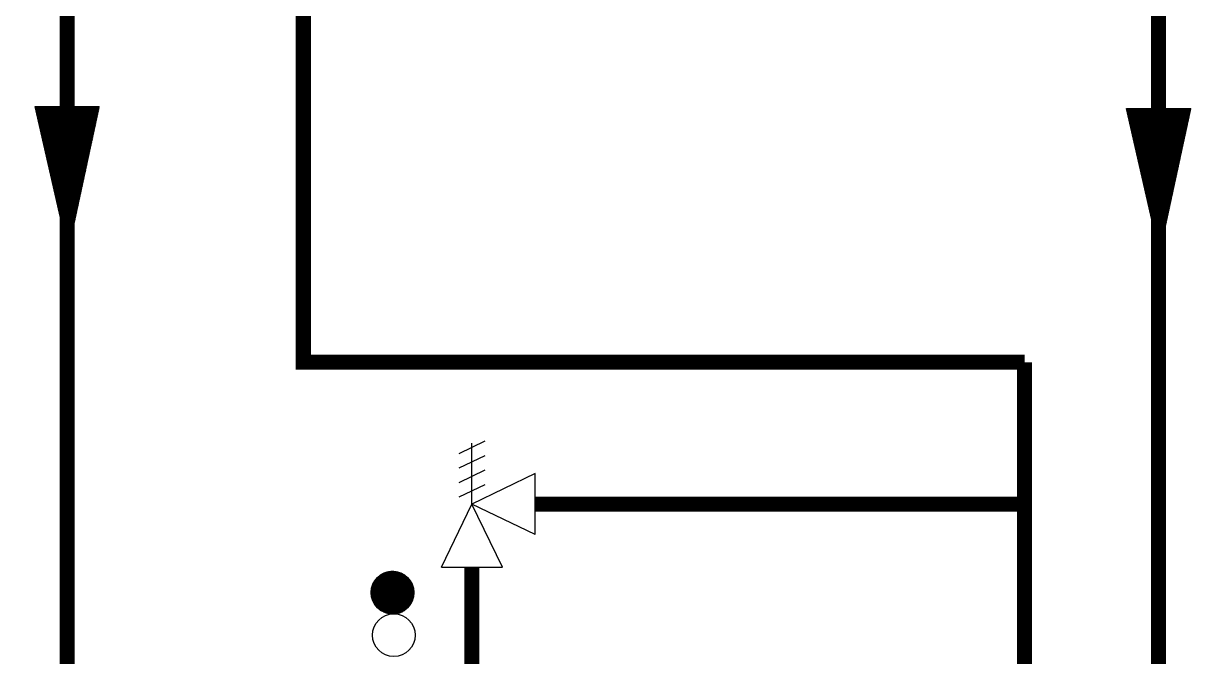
# Model space of a CAD drawing. Extents: x -22909.9 to -22897.8, y -4.7 to 4.1.
# Drawn here: x -22906.126 to -22904.962, y -0.768 to -0.137 of the extents above; entities that cross this region are included whole.
import ezdxf

# ---------------------------------------------------------------- set-up
doc = ezdxf.new("R2010")
doc.units = 0
doc.header["$MEASUREMENT"] = 0
doc.layers.get('0').update_dxf_attribs({"linetype": 'CONTINUOUS'})
doc.layers.add('CALOR', color=1, linetype='CONTINUOUS')
doc.layers.add('DESCARGA', color=5, linetype='CONTINUOUS')

# ---------------------------------------------------------------- blocks, each defined once
blk = doc.blocks.new('*X2')
at = {"color": 0}
for p, q in [((2.9903, 7.9586), (3.0045, 7.9728)), ((2.9907, 7.9599), (3.0043, 7.9735)), ((2.9912, 7.9612), (3.004, 7.9741)), ((2.9916, 7.9626), (3.0038, 7.9748)), ((2.992, 7.9639), (3.0036, 7.9755)), ((2.9925, 7.9652), (3.0034, 7.9761)), ((2.9929, 7.9665), (3.0032, 7.9768)), ((2.9934, 7.9679), (3.003, 7.9775)), ((2.9938, 7.9692), (3.0028, 7.9782)), ((2.9943, 7.9705), (3.0026, 7.9788)), ((2.9947, 7.9718), (3.0023, 7.9795)), ((2.9951, 7.9732), (3.0021, 7.9802)), ((2.9956, 7.9745), (3.0019, 7.9808)), ((2.996, 7.9758), (3.0017, 7.9815)), ((2.9965, 7.9771), (3.0015, 7.9822)), ((2.9969, 7.9785), (3.0013, 7.9829)), ((2.9973, 7.9798), (3.0011, 7.9835)), ((2.9978, 7.9811), (3.0009, 7.9842)), ((2.9982, 7.9824), (3.0006, 7.9849)), ((2.9987, 7.9838), (3.0004, 7.9855)), ((2.9991, 7.9851), (3.0002, 7.9862)), ((2.9996, 7.9864), (3, 7.9869)), ((2.9797, 7.9268), (3.0096, 7.9567)), ((2.9801, 7.9281), (3.0094, 7.9573)), ((2.9806, 7.9294), (3.0091, 7.958)), ((2.981, 7.9308), (3.0089, 7.9587)), ((2.9814, 7.9321), (3.0087, 7.9593)), ((2.9819, 7.9334), (3.0085, 7.96)), ((2.9823, 7.9347), (3.0083, 7.9607)), ((2.9828, 7.9361), (3.0081, 7.9614)), ((2.9832, 7.9374), (3.0079, 7.962)), ((2.9837, 7.9387), (3.0077, 7.9627)), ((2.9841, 7.94), (3.0074, 7.9634)), ((2.9845, 7.9414), (3.0072, 7.9641)), ((2.985, 7.9427), (3.007, 7.9647)), ((2.9854, 7.944), (3.0068, 7.9654)), ((2.9859, 7.9453), (3.0066, 7.9661)), ((2.9863, 7.9467), (3.0064, 7.9667)), ((2.9867, 7.948), (3.0062, 7.9674)), ((2.9872, 7.9493), (3.006, 7.9681)), ((2.9876, 7.9506), (3.0057, 7.9688)), ((2.9881, 7.952), (3.0055, 7.9694)), ((2.9885, 7.9533), (3.0053, 7.9701)), ((2.989, 7.9546), (3.0051, 7.9708)), ((2.9894, 7.9559), (3.0049, 7.9714)), ((2.9898, 7.9573), (3.0047, 7.9721)), ((2.9691, 7.895), (3.0147, 7.9405)), ((2.9695, 7.8963), (3.0145, 7.9412)), ((2.97, 7.8976), (3.0142, 7.9419)), ((2.9704, 7.8989), (3.014, 7.9426)), ((2.9708, 7.9003), (3.0138, 7.9432)), ((2.9713, 7.9016), (3.0136, 7.9439)), ((2.9717, 7.9029), (3.0134, 7.9446)), ((2.9722, 7.9042), (3.0132, 7.9452)), ((2.9726, 7.9056), (3.013, 7.9459)), ((2.9731, 7.9069), (3.0128, 7.9466)), ((2.9735, 7.9082), (3.0125, 7.9473)), ((2.9739, 7.9095), (3.0123, 7.9479)), ((2.9744, 7.9109), (3.0121, 7.9486)), ((2.9748, 7.9122), (3.0119, 7.9493)), ((2.9753, 7.9135), (3.0117, 7.9499)), ((2.9757, 7.9148), (3.0115, 7.9506)), ((2.9761, 7.9162), (3.0113, 7.9513)), ((2.9766, 7.9175), (3.0111, 7.952)), ((2.977, 7.9188), (3.0108, 7.9526)), ((2.9775, 7.9201), (3.0106, 7.9533)), ((2.9779, 7.9215), (3.0104, 7.954)), ((2.9784, 7.9228), (3.0102, 7.9546)), ((2.9788, 7.9241), (3.01, 7.9553)), ((2.9792, 7.9255), (3.0098, 7.956)), ((2.958, 7.8618), (3.02, 7.9238)), ((2.9585, 7.8632), (3.0198, 7.9244)), ((2.9589, 7.8645), (3.0195, 7.9251)), ((2.9594, 7.8658), (3.0193, 7.9258)), ((2.9598, 7.8671), (3.0191, 7.9264)), ((2.9603, 7.8685), (3.0189, 7.9271)), ((2.9607, 7.8698), (3.0187, 7.9278)), ((2.9611, 7.8711), (3.0185, 7.9285)), ((2.9616, 7.8724), (3.0183, 7.9291)), ((2.962, 7.8738), (3.0181, 7.9298)), ((2.9625, 7.8751), (3.0178, 7.9305)), ((2.9629, 7.8764), (3.0176, 7.9311)), ((2.9633, 7.8777), (3.0174, 7.9318)), ((2.9638, 7.8791), (3.0172, 7.9325)), ((2.9642, 7.8804), (3.017, 7.9332)), ((2.9647, 7.8817), (3.0168, 7.9338)), ((2.9651, 7.883), (3.0166, 7.9345)), ((2.9656, 7.8844), (3.0164, 7.9352)), ((2.966, 7.8857), (3.0162, 7.9358)), ((2.9664, 7.887), (3.0159, 7.9365)), ((2.9669, 7.8883), (3.0157, 7.9372)), ((2.9673, 7.8897), (3.0155, 7.9379)), ((2.9678, 7.891), (3.0153, 7.9385)), ((2.9682, 7.8923), (3.0151, 7.9392)), ((2.9686, 7.8936), (3.0149, 7.9399)), ((2.9474, 7.83), (3.0251, 7.9076)), ((2.9479, 7.8313), (3.0249, 7.9083)), ((2.9483, 7.8327), (3.0246, 7.909)), ((2.9488, 7.834), (3.0244, 7.9097)), ((2.9492, 7.8353), (3.0242, 7.9103)), ((2.9497, 7.8366), (3.024, 7.911)), ((2.9501, 7.838), (3.0238, 7.9117)), ((2.9505, 7.8393), (3.0236, 7.9123)), ((2.951, 7.8406), (3.0234, 7.913)), ((2.9514, 7.8419), (3.0232, 7.9137)), ((2.9519, 7.8433), (3.0229, 7.9144)), ((2.9523, 7.8446), (3.0227, 7.915)), ((2.9527, 7.8459), (3.0225, 7.9157)), ((2.9532, 7.8472), (3.0223, 7.9164)), ((2.9536, 7.8486), (3.0221, 7.917)), ((2.9541, 7.8499), (3.0219, 7.9177)), ((2.9545, 7.8512), (3.0217, 7.9184)), ((2.955, 7.8526), (3.0215, 7.9191)), ((2.9554, 7.8539), (3.0212, 7.9197)), ((2.9558, 7.8552), (3.021, 7.9204)), ((2.9563, 7.8565), (3.0208, 7.9211)), ((2.9567, 7.8579), (3.0206, 7.9217)), ((2.9572, 7.8592), (3.0204, 7.9224)), ((2.9576, 7.8605), (3.0202, 7.9231)), ((2.9368, 7.7982), (3.0302, 7.8915)), ((2.9373, 7.7995), (3.03, 7.8922)), ((2.9377, 7.8009), (3.0297, 7.8929)), ((2.9382, 7.8022), (3.0295, 7.8935)), ((2.9386, 7.8035), (3.0293, 7.8942)), ((2.9391, 7.8048), (3.0291, 7.8949)), ((2.9395, 7.8062), (3.0289, 7.8956)), ((2.9399, 7.8075), (3.0287, 7.8962)), ((2.9404, 7.8088), (3.0285, 7.8969)), ((2.9408, 7.8101), (3.0283, 7.8976)), ((2.9413, 7.8115), (3.028, 7.8982)), ((2.9417, 7.8128), (3.0278, 7.8989)), ((2.9421, 7.8141), (3.0276, 7.8996)), ((2.9426, 7.8154), (3.0274, 7.9003)), ((2.943, 7.8168), (3.0272, 7.9009)), ((2.9435, 7.8181), (3.027, 7.9016)), ((2.9439, 7.8194), (3.0268, 7.9023)), ((2.9444, 7.8207), (3.0266, 7.9029)), ((2.9448, 7.8221), (3.0263, 7.9036)), ((2.9452, 7.8234), (3.0261, 7.9043)), ((2.9457, 7.8247), (3.0259, 7.905)), ((2.9461, 7.826), (3.0257, 7.9056)), ((2.9466, 7.8274), (3.0255, 7.9063)), ((2.947, 7.8287), (3.0253, 7.907)), ((2.9332, 7.7866), (3.0321, 7.8855)), ((2.9333, 7.7876), (3.0319, 7.8862)), ((2.9338, 7.7889), (3.0317, 7.8868)), ((2.9341, 7.7866), (3.0323, 7.8848)), ((2.9342, 7.7903), (3.0314, 7.8875)), ((2.9346, 7.7916), (3.0312, 7.8882)), ((2.935, 7.7866), (3.0325, 7.8841)), ((2.9351, 7.7929), (3.031, 7.8888)), ((2.9355, 7.7942), (3.0308, 7.8895)), ((2.9359, 7.7866), (3.0327, 7.8835)), ((2.936, 7.7956), (3.0306, 7.8902)), ((2.9364, 7.7969), (3.0304, 7.8909)), ((2.9368, 7.7866), (3.0329, 7.8828)), ((2.9377, 7.7866), (3.0331, 7.8821)), ((2.9385, 7.7866), (3.0334, 7.8815)), ((2.9394, 7.7866), (3.0336, 7.8808)), ((2.9403, 7.7866), (3.0338, 7.8801)), ((2.9412, 7.7866), (3.034, 7.8794)), ((2.9421, 7.7866), (3.0342, 7.8788)), ((2.943, 7.7866), (3.0344, 7.8781)), ((2.9438, 7.7866), (3.0346, 7.8774)), ((2.9447, 7.7866), (3.0348, 7.8768)), ((2.9456, 7.7866), (3.0351, 7.8761)), ((2.9465, 7.7866), (3.0353, 7.8754)), ((2.9474, 7.7866), (3.0355, 7.8747)), ((2.9483, 7.7866), (3.0357, 7.8741)), ((2.9491, 7.7866), (3.0359, 7.8734)), ((2.95, 7.7866), (3.0361, 7.8727)), ((2.9509, 7.7866), (3.0363, 7.8721)), ((2.9518, 7.7866), (3.0365, 7.8714)), ((2.9527, 7.7866), (3.0367, 7.8707)), ((2.9536, 7.7866), (3.037, 7.87)), ((2.9544, 7.7866), (3.0372, 7.8694)), ((2.9553, 7.7866), (3.0374, 7.8687)), ((2.9562, 7.7866), (3.0376, 7.868)), ((2.9571, 7.7866), (3.0378, 7.8674)), ((2.958, 7.7866), (3.038, 7.8667)), ((2.9589, 7.7866), (3.0382, 7.866)), ((2.9598, 7.7866), (3.0384, 7.8653)), ((2.9606, 7.7866), (3.0387, 7.8647)), ((2.9615, 7.7866), (3.0389, 7.864)), ((2.9624, 7.7866), (3.0391, 7.8633)), ((2.9633, 7.7866), (3.0393, 7.8627)), ((2.9642, 7.7866), (3.0395, 7.862)), ((2.9651, 7.7866), (3.0397, 7.8613)), ((2.9659, 7.7866), (3.0399, 7.8606)), ((2.9668, 7.7866), (3.0401, 7.86)), ((2.9677, 7.7866), (3.0404, 7.8593)), ((2.9686, 7.7866), (3.0406, 7.8586)), ((2.9695, 7.7866), (3.0408, 7.8579)), ((2.9704, 7.7866), (3.041, 7.8573)), ((2.9712, 7.7866), (3.0412, 7.8566)), ((2.9721, 7.7866), (3.0414, 7.8559)), ((2.973, 7.7866), (3.0416, 7.8553)), ((2.9739, 7.7866), (3.0418, 7.8546)), ((2.9748, 7.7866), (3.0421, 7.8539)), ((2.9757, 7.7866), (3.0423, 7.8532)), ((2.9765, 7.7866), (3.0425, 7.8526)), ((2.9774, 7.7866), (3.0427, 7.8519)), ((2.9783, 7.7866), (3.0429, 7.8512)), ((2.9792, 7.7866), (3.0431, 7.8506)), ((2.9801, 7.7866), (3.0433, 7.8499)), ((2.981, 7.7866), (3.0435, 7.8492)), ((2.9818, 7.7866), (3.0438, 7.8485)), ((2.9827, 7.7866), (3.044, 7.8479)), ((2.9836, 7.7866), (3.0442, 7.8472)), ((2.9845, 7.7866), (3.0444, 7.8465)), ((2.9854, 7.7866), (3.0446, 7.8459)), ((2.9863, 7.7866), (3.0448, 7.8452)), ((2.9872, 7.7866), (3.045, 7.8445)), ((2.988, 7.7866), (3.0452, 7.8438)), ((2.9889, 7.7866), (3.0455, 7.8432)), ((2.9898, 7.7866), (3.0457, 7.8425)), ((2.9907, 7.7866), (3.0459, 7.8418)), ((2.9916, 7.7866), (3.0461, 7.8412)), ((2.9925, 7.7866), (3.0463, 7.8405)), ((2.9933, 7.7866), (3.0465, 7.8398)), ((2.9942, 7.7866), (3.0467, 7.8391)), ((2.9951, 7.7866), (3.0469, 7.8385)), ((2.996, 7.7866), (3.0472, 7.8378)), ((2.9969, 7.7866), (3.0474, 7.8371)), ((2.9978, 7.7866), (3.0476, 7.8365)), ((2.9986, 7.7866), (3.0478, 7.8358)), ((2.9995, 7.7866), (3.048, 7.8351)), ((3.0004, 7.7866), (3.0482, 7.8344)), ((3.0013, 7.7866), (3.0484, 7.8338)), ((3.0022, 7.7866), (3.0486, 7.8331)), ((3.0031, 7.7866), (3.0489, 7.8324)), ((3.0039, 7.7866), (3.0491, 7.8318)), ((3.0048, 7.7866), (3.0493, 7.8311)), ((3.0057, 7.7866), (3.0495, 7.8304)), ((3.0066, 7.7866), (3.0497, 7.8297)), ((3.0075, 7.7866), (3.0499, 7.8291)), ((3.0084, 7.7866), (3.0501, 7.8284)), ((3.0092, 7.7866), (3.0503, 7.8277)), ((3.0101, 7.7866), (3.0506, 7.8271)), ((3.011, 7.7866), (3.0508, 7.8264)), ((3.0119, 7.7866), (3.051, 7.8257)), ((3.0128, 7.7866), (3.0512, 7.825)), ((3.0137, 7.7866), (3.0514, 7.8244)), ((3.0146, 7.7866), (3.0516, 7.8237)), ((3.0154, 7.7866), (3.0518, 7.823)), ((3.0163, 7.7866), (3.052, 7.8224)), ((3.0172, 7.7866), (3.0523, 7.8217)), ((3.0181, 7.7866), (3.0525, 7.821)), ((3.019, 7.7866), (3.0527, 7.8203)), ((3.0199, 7.7866), (3.0529, 7.8197)), ((3.0207, 7.7866), (3.0531, 7.819)), ((3.0216, 7.7866), (3.0533, 7.8183)), ((3.0225, 7.7866), (3.0535, 7.8177)), ((3.0234, 7.7866), (3.0537, 7.817)), ((3.0243, 7.7866), (3.054, 7.8163)), ((3.0252, 7.7866), (3.0542, 7.8156)), ((3.026, 7.7866), (3.0544, 7.815)), ((3.0269, 7.7866), (3.0546, 7.8143)), ((3.0278, 7.7866), (3.0548, 7.8136)), ((3.0287, 7.7866), (3.055, 7.813)), ((3.0296, 7.7866), (3.0552, 7.8123)), ((3.0305, 7.7866), (3.0554, 7.8116)), ((3.0313, 7.7866), (3.0556, 7.8109)), ((3.0322, 7.7866), (3.0559, 7.8103)), ((3.0331, 7.7866), (3.0561, 7.8096)), ((3.034, 7.7866), (3.0563, 7.8089)), ((3.0349, 7.7866), (3.0565, 7.8083)), ((3.0358, 7.7866), (3.0567, 7.8076)), ((3.0366, 7.7866), (3.0569, 7.8069)), ((3.0375, 7.7866), (3.0571, 7.8062)), ((3.0384, 7.7866), (3.0573, 7.8056)), ((3.0393, 7.7866), (3.0576, 7.8049)), ((3.0402, 7.7866), (3.0578, 7.8042)), ((3.0411, 7.7866), (3.058, 7.8036)), ((3.042, 7.7866), (3.0582, 7.8029)), ((3.0428, 7.7866), (3.0584, 7.8022)), ((3.0437, 7.7866), (3.0586, 7.8015)), ((3.0446, 7.7866), (3.0588, 7.8009)), ((3.0455, 7.7866), (3.059, 7.8002)), ((3.0464, 7.7866), (3.0593, 7.7995)), ((3.0473, 7.7866), (3.0595, 7.7989)), ((3.0481, 7.7866), (3.0597, 7.7982)), ((3.049, 7.7866), (3.0599, 7.7975)), ((3.0499, 7.7866), (3.0601, 7.7968)), ((3.0508, 7.7866), (3.0603, 7.7962)), ((3.0517, 7.7866), (3.0605, 7.7955)), ((3.0526, 7.7866), (3.0607, 7.7948)), ((3.0534, 7.7866), (3.061, 7.7942)), ((3.0543, 7.7866), (3.0612, 7.7935)), ((3.0552, 7.7866), (3.0614, 7.7928)), ((3.0561, 7.7866), (3.0616, 7.7921)), ((3.057, 7.7866), (3.0618, 7.7915)), ((3.0579, 7.7866), (3.062, 7.7908)), ((3.0587, 7.7866), (3.0622, 7.7901)), ((3.0596, 7.7866), (3.0624, 7.7895)), ((3.0605, 7.7866), (3.0627, 7.7888)), ((3.0614, 7.7866), (3.0629, 7.7881)), ((3.0623, 7.7866), (3.0631, 7.7874)), ((3.0632, 7.7866), (3.0633, 7.7868))]:
    blk.add_line(p, q, dxfattribs=at)
blk = doc.blocks.new('FLECHA')
for p, q in [((0.0079, 0.0975), (-0.0403, -0.047)), ((0.0079, 0.0975), (0.0536, -0.047)), ((-0.0403, -0.047), (0.0536, -0.047))]:
    blk.add_line(p, q)
at = {"xscale": 0.7200000000000001, "yscale": 0.7200000000000001, "zscale": 0.7200000000000001}
blk.add_blockref('*X2', (-2.152, -5.6534), dxfattribs=at)
blk = doc.blocks.new('*X14')
at = {"color": 0}
for p, q in [((7.1, 4.413), (7.1225, 4.4355)), ((7.1, 4.4132), (7.1223, 4.4355)), ((7.1, 4.4134), (7.1221, 4.4355)), ((7.1, 4.4136), (7.122, 4.4355)), ((7.1, 4.4137), (7.1218, 4.4355)), ((7.1, 4.4139), (7.1216, 4.4355)), ((7.1, 4.4141), (7.1214, 4.4355)), ((7.1, 4.4143), (7.1213, 4.4355)), ((7.1, 4.4144), (7.1211, 4.4355)), ((7.1, 4.4146), (7.1209, 4.4355)), ((7.1, 4.4148), (7.1207, 4.4355)), ((7.1, 4.415), (7.1205, 4.4355)), ((7.1, 4.4152), (7.1204, 4.4355)), ((7.1001, 4.4127), (7.1228, 4.4355)), ((7.1001, 4.4129), (7.1226, 4.4355)), ((7.1001, 4.4153), (7.1202, 4.4355)), ((7.1001, 4.4155), (7.12, 4.4355)), ((7.1001, 4.4119), (7.1236, 4.4354)), ((7.1001, 4.4121), (7.1235, 4.4354)), ((7.1001, 4.4122), (7.1233, 4.4354)), ((7.1001, 4.4124), (7.1231, 4.4354)), ((7.1001, 4.4125), (7.123, 4.4354)), ((7.1001, 4.4157), (7.1198, 4.4354)), ((7.1001, 4.4159), (7.1196, 4.4354)), ((7.1001, 4.4161), (7.1194, 4.4354)), ((7.1001, 4.4163), (7.1192, 4.4354)), ((7.1001, 4.4165), (7.119, 4.4354)), ((7.1002, 4.4117), (7.1238, 4.4354)), ((7.1002, 4.4111), (7.1244, 4.4353)), ((7.1002, 4.4113), (7.1243, 4.4353)), ((7.1002, 4.4114), (7.1241, 4.4353)), ((7.1002, 4.4116), (7.1239, 4.4353)), ((7.1002, 4.4167), (7.1188, 4.4353)), ((7.1002, 4.4169), (7.1186, 4.4353)), ((7.1002, 4.4171), (7.1184, 4.4353)), ((7.1003, 4.411), (7.1246, 4.4353)), ((7.1003, 4.4173), (7.1182, 4.4353)), ((7.1003, 4.4105), (7.125, 4.4352)), ((7.1003, 4.4107), (7.1249, 4.4352)), ((7.1003, 4.4108), (7.1247, 4.4352)), ((7.1003, 4.4175), (7.118, 4.4352)), ((7.1003, 4.4177), (7.1178, 4.4352)), ((7.1004, 4.4104), (7.1252, 4.4352)), ((7.1004, 4.4179), (7.1176, 4.4352)), ((7.1004, 4.4099), (7.1256, 4.4351)), ((7.1004, 4.4101), (7.1255, 4.4351)), ((7.1004, 4.4102), (7.1253, 4.4351)), ((7.1004, 4.4182), (7.1174, 4.4351)), ((7.1004, 4.4184), (7.1171, 4.4351)), ((7.1005, 4.4095), (7.126, 4.435)), ((7.1005, 4.4096), (7.1259, 4.435)), ((7.1005, 4.4098), (7.1258, 4.435)), ((7.1005, 4.4186), (7.1169, 4.435)), ((7.1005, 4.4188), (7.1167, 4.435)), ((7.1006, 4.409), (7.1265, 4.4349)), ((7.1006, 4.4092), (7.1263, 4.4349)), ((7.1006, 4.4093), (7.1262, 4.4349)), ((7.1006, 4.4191), (7.1165, 4.4349)), ((7.1006, 4.4193), (7.1162, 4.4349)), ((7.1007, 4.4088), (7.1268, 4.4348)), ((7.1007, 4.4089), (7.1266, 4.4348)), ((7.1007, 4.4195), (7.116, 4.4348)), ((7.1008, 4.4086), (7.1269, 4.4348)), ((7.1008, 4.4083), (7.1272, 4.4347)), ((7.1008, 4.4085), (7.127, 4.4347)), ((7.1008, 4.4198), (7.1157, 4.4347)), ((7.1008, 4.42), (7.1155, 4.4347)), ((7.1009, 4.4082), (7.1273, 4.4347)), ((7.1009, 4.4079), (7.1276, 4.4346)), ((7.1009, 4.4081), (7.1275, 4.4346)), ((7.1009, 4.4203), (7.1153, 4.4346)), ((7.101, 4.4077), (7.1279, 4.4345)), ((7.101, 4.4078), (7.1277, 4.4345)), ((7.101, 4.4205), (7.115, 4.4345)), ((7.1011, 4.4074), (7.1281, 4.4344)), ((7.1011, 4.4075), (7.128, 4.4344)), ((7.1011, 4.4208), (7.1147, 4.4344)), ((7.1012, 4.4073), (7.1283, 4.4344)), ((7.1012, 4.421), (7.1145, 4.4344)), ((7.1012, 4.4071), (7.1284, 4.4343)), ((7.1013, 4.407), (7.1285, 4.4343)), ((7.1013, 4.4213), (7.1142, 4.4343)), ((7.1013, 4.4069), (7.1286, 4.4342)), ((7.1014, 4.4067), (7.1288, 4.4342)), ((7.1014, 4.4216), (7.1139, 4.4342)), ((7.1014, 4.4065), (7.129, 4.4341)), ((7.1014, 4.4066), (7.1289, 4.4341)), ((7.1015, 4.4219), (7.1136, 4.4341)), ((7.1015, 4.4062), (7.1293, 4.434)), ((7.1015, 4.4064), (7.1292, 4.434)), ((7.1016, 4.4061), (7.1294, 4.4339)), ((7.1016, 4.4222), (7.1133, 4.4339)), ((7.1016, 4.406), (7.1295, 4.4339)), ((7.1017, 4.4059), (7.1297, 4.4338)), ((7.1017, 4.4225), (7.113, 4.4338)), ((7.1018, 4.4057), (7.1298, 4.4338)), ((7.1018, 4.4056), (7.1299, 4.4337)), ((7.1018, 4.4228), (7.1127, 4.4337)), ((7.1019, 4.4055), (7.13, 4.4337)), ((7.1019, 4.4054), (7.1302, 4.4336)), ((7.102, 4.4051), (7.1304, 4.4335)), ((7.102, 4.4052), (7.1303, 4.4335)), ((7.102, 4.4231), (7.1124, 4.4335)), ((7.1021, 4.4049), (7.1306, 4.4334)), ((7.1021, 4.405), (7.1305, 4.4334)), ((7.1021, 4.4234), (7.1121, 4.4334)), ((7.1022, 4.4048), (7.1308, 4.4333)), ((7.1023, 4.4046), (7.1309, 4.4333)), ((7.1023, 4.4045), (7.131, 4.4332)), ((7.1023, 4.4238), (7.1117, 4.4332)), ((7.1024, 4.4043), (7.1312, 4.4331)), ((7.1024, 4.4044), (7.1311, 4.4331)), ((7.1025, 4.4042), (7.1313, 4.433)), ((7.1025, 4.4242), (7.1114, 4.433)), ((7.1026, 4.4041), (7.1315, 4.433)), ((7.1026, 4.4039), (7.1316, 4.4329)), ((7.1027, 4.4037), (7.1318, 4.4328)), ((7.1027, 4.4038), (7.1317, 4.4328)), ((7.1027, 4.4246), (7.111, 4.4328)), ((7.1028, 4.4036), (7.1319, 4.4327)), ((7.1029, 4.4034), (7.1321, 4.4326)), ((7.1029, 4.4035), (7.132, 4.4326)), ((7.103, 4.425), (7.1106, 4.4326)), ((7.103, 4.4033), (7.1322, 4.4325)), ((7.1031, 4.4031), (7.1325, 4.4324)), ((7.1031, 4.4032), (7.1324, 4.4324)), ((7.1032, 4.4029), (7.1326, 4.4323)), ((7.1032, 4.4254), (7.1101, 4.4323)), ((7.1033, 4.4027), (7.1328, 4.4322)), ((7.1033, 4.4028), (7.1327, 4.4322)), ((7.1034, 4.4026), (7.1329, 4.4321)), ((7.1035, 4.4025), (7.133, 4.432)), ((7.1035, 4.4259), (7.1096, 4.432)), ((7.1036, 4.4024), (7.1331, 4.432)), ((7.1036, 4.4023), (7.1332, 4.4319)), ((7.1037, 4.4022), (7.1333, 4.4318)), ((7.1038, 4.4021), (7.1334, 4.4318)), ((7.1038, 4.402), (7.1335, 4.4317)), ((7.1039, 4.4019), (7.1336, 4.4316)), ((7.1039, 4.4265), (7.1091, 4.4316)), ((7.104, 4.4018), (7.1337, 4.4315)), ((7.1041, 4.4017), (7.1338, 4.4315)), ((7.1041, 4.4016), (7.134, 4.4314)), ((7.1042, 4.4015), (7.1341, 4.4313)), ((7.1043, 4.4014), (7.1342, 4.4312)), ((7.1044, 4.4013), (7.1343, 4.4312)), ((7.1044, 4.4012), (7.1344, 4.4311)), ((7.1044, 4.4271), (7.1084, 4.4311)), ((7.1045, 4.4011), (7.1345, 4.431)), ((7.1046, 4.401), (7.1346, 4.4309)), ((7.1047, 4.4009), (7.1347, 4.4309)), ((7.1047, 4.4008), (7.1347, 4.4308)), ((7.1048, 4.4007), (7.1348, 4.4307)), ((7.1049, 4.4006), (7.1349, 4.4306)), ((7.105, 4.4005), (7.135, 4.4305)), ((7.1051, 4.4004), (7.1351, 4.4305)), ((7.1051, 4.4003), (7.1352, 4.4304)), ((7.1052, 4.428), (7.1075, 4.4304)), ((7.1052, 4.4002), (7.1353, 4.4303)), ((7.1053, 4.4001), (7.1354, 4.4302)), ((7.1054, 4.4), (7.1355, 4.4301)), ((7.1055, 4.3999), (7.1356, 4.43)), ((7.1056, 4.3998), (7.1357, 4.43)), ((7.1056, 4.3997), (7.1358, 4.4299)), ((7.1057, 4.3996), (7.1359, 4.4298)), ((7.1058, 4.3995), (7.136, 4.4297)), ((7.1059, 4.3995), (7.1361, 4.4296)), ((7.106, 4.3994), (7.1362, 4.4295)), ((7.1061, 4.3993), (7.1362, 4.4294)), ((7.1062, 4.3992), (7.1363, 4.4294)), ((7.1063, 4.3991), (7.1364, 4.4293)), ((7.1063, 4.399), (7.1365, 4.4292)), ((7.1064, 4.3989), (7.1366, 4.4291)), ((7.1065, 4.3988), (7.1367, 4.429)), ((7.1066, 4.3987), (7.1368, 4.4289)), ((7.1067, 4.3987), (7.1369, 4.4288)), ((7.1068, 4.3986), (7.1369, 4.4287)), ((7.1069, 4.3985), (7.137, 4.4286)), ((7.107, 4.3984), (7.1371, 4.4285)), ((7.1071, 4.3983), (7.1372, 4.4285)), ((7.1072, 4.3982), (7.1373, 4.4284)), ((7.1073, 4.3982), (7.1374, 4.4283)), ((7.1073, 4.3981), (7.1375, 4.4282)), ((7.1074, 4.398), (7.1375, 4.4281)), ((7.1075, 4.3979), (7.1376, 4.428)), ((7.1076, 4.3978), (7.1377, 4.4279)), ((7.1077, 4.3977), (7.1378, 4.4278)), ((7.1078, 4.3977), (7.1379, 4.4277)), ((7.1079, 4.3976), (7.1379, 4.4276)), ((7.108, 4.3975), (7.138, 4.4275)), ((7.1081, 4.3974), (7.1381, 4.4274)), ((7.1082, 4.3973), (7.1382, 4.4273)), ((7.1083, 4.3973), (7.1382, 4.4272)), ((7.1084, 4.3972), (7.1383, 4.4271)), ((7.1085, 4.3971), (7.1384, 4.427)), ((7.1086, 4.397), (7.1385, 4.4269)), ((7.1087, 4.397), (7.1386, 4.4268)), ((7.1088, 4.3969), (7.1386, 4.4267)), ((7.1089, 4.3968), (7.1387, 4.4266)), ((7.109, 4.3967), (7.1388, 4.4265)), ((7.1091, 4.3967), (7.1388, 4.4264)), ((7.1092, 4.3966), (7.1389, 4.4263)), ((7.1093, 4.3965), (7.139, 4.4262)), ((7.1094, 4.3965), (7.1391, 4.4261)), ((7.1096, 4.3964), (7.1391, 4.426)), ((7.1097, 4.3963), (7.1392, 4.4259)), ((7.1098, 4.3962), (7.1393, 4.4258)), ((7.1099, 4.3962), (7.1393, 4.4256)), ((7.11, 4.3961), (7.1394, 4.4255)), ((7.1101, 4.396), (7.1395, 4.4254)), ((7.1102, 4.396), (7.1395, 4.4253)), ((7.1103, 4.3959), (7.1396, 4.4252)), ((7.1104, 4.3958), (7.1397, 4.4251)), ((7.1105, 4.3958), (7.1397, 4.425)), ((7.1106, 4.3957), (7.1398, 4.4249)), ((7.1108, 4.3956), (7.1399, 4.4248)), ((7.1109, 4.3956), (7.1399, 4.4246)), ((7.111, 4.3955), (7.14, 4.4245)), ((7.1111, 4.3955), (7.1401, 4.4244)), ((7.1112, 4.3954), (7.1401, 4.4243)), ((7.1113, 4.3953), (7.1402, 4.4242)), ((7.1114, 4.3953), (7.1403, 4.4241)), ((7.1116, 4.3952), (7.1403, 4.424)), ((7.1117, 4.3951), (7.1404, 4.4238)), ((7.1118, 4.3951), (7.1404, 4.4237)), ((7.1119, 4.395), (7.1405, 4.4236)), ((7.112, 4.395), (7.1405, 4.4235)), ((7.1121, 4.3949), (7.1406, 4.4234)), ((7.1123, 4.3949), (7.1407, 4.4233)), ((7.1124, 4.3948), (7.1407, 4.4231)), ((7.1125, 4.3947), (7.1408, 4.423)), ((7.1126, 4.3947), (7.1408, 4.4229)), ((7.1128, 4.3946), (7.1409, 4.4228)), ((7.1129, 4.3946), (7.1409, 4.4226)), ((7.113, 4.3945), (7.141, 4.4225)), ((7.1131, 4.3945), (7.141, 4.4224)), ((7.1133, 4.3944), (7.1411, 4.4223)), ((7.1134, 4.3944), (7.1411, 4.4221)), ((7.1135, 4.3943), (7.1412, 4.422)), ((7.1136, 4.3943), (7.1412, 4.4219)), ((7.1138, 4.3942), (7.1413, 4.4218)), ((7.1139, 4.3942), (7.1413, 4.4216)), ((7.114, 4.3941), (7.1414, 4.4215)), ((7.1141, 4.3941), (7.1414, 4.4214)), ((7.1143, 4.394), (7.1415, 4.4212)), ((7.1144, 4.394), (7.1415, 4.4211)), ((7.1145, 4.3939), (7.1416, 4.421)), ((7.1147, 4.3939), (7.1416, 4.4208)), ((7.1148, 4.3939), (7.1417, 4.4207)), ((7.1149, 4.3938), (7.1417, 4.4206)), ((7.1151, 4.3938), (7.1417, 4.4204)), ((7.1152, 4.3937), (7.1418, 4.4203)), ((7.1153, 4.3937), (7.1418, 4.4202)), ((7.1155, 4.3937), (7.1419, 4.42)), ((7.1156, 4.3936), (7.1419, 4.4199)), ((7.1158, 4.3936), (7.1419, 4.4198)), ((7.1159, 4.3935), (7.142, 4.4196)), ((7.116, 4.3935), (7.142, 4.4195)), ((7.1162, 4.3935), (7.1421, 4.4193)), ((7.1163, 4.3934), (7.1421, 4.4192)), ((7.1165, 4.3934), (7.1421, 4.4191)), ((7.1166, 4.3934), (7.1422, 4.4189)), ((7.1168, 4.3933), (7.1422, 4.4188)), ((7.1169, 4.3933), (7.1422, 4.4186)), ((7.117, 4.3933), (7.1423, 4.4185)), ((7.1172, 4.3932), (7.1423, 4.4183)), ((7.1173, 4.3932), (7.1423, 4.4182)), ((7.1175, 4.3932), (7.1423, 4.418)), ((7.1176, 4.3932), (7.1424, 4.4179)), ((7.1178, 4.3931), (7.1424, 4.4177)), ((7.1179, 4.3931), (7.1424, 4.4176)), ((7.1181, 4.3931), (7.1424, 4.4174)), ((7.1182, 4.3931), (7.1425, 4.4173)), ((7.1184, 4.393), (7.1425, 4.4171)), ((7.1186, 4.393), (7.1425, 4.417)), ((7.1187, 4.393), (7.1425, 4.4168)), ((7.1189, 4.393), (7.1425, 4.4167)), ((7.119, 4.393), (7.1426, 4.4165)), ((7.1192, 4.3929), (7.1426, 4.4163)), ((7.1193, 4.3929), (7.1426, 4.4162)), ((7.1195, 4.3929), (7.1426, 4.416)), ((7.1197, 4.3929), (7.1426, 4.4158)), ((7.1198, 4.3929), (7.1426, 4.4157)), ((7.12, 4.3929), (7.1427, 4.4155)), ((7.1202, 4.3929), (7.1427, 4.4153)), ((7.1203, 4.3929), (7.1427, 4.4152)), ((7.1205, 4.3928), (7.1427, 4.415)), ((7.1207, 4.3928), (7.1427, 4.4148)), ((7.1209, 4.3928), (7.1427, 4.4147)), ((7.121, 4.3928), (7.1427, 4.4145)), ((7.1212, 4.3928), (7.1427, 4.4143)), ((7.1214, 4.3928), (7.1427, 4.4141)), ((7.1216, 4.3928), (7.1427, 4.414)), ((7.1217, 4.3928), (7.1427, 4.4138)), ((7.1219, 4.3928), (7.1427, 4.4136)), ((7.1221, 4.3928), (7.1427, 4.4134)), ((7.1223, 4.3928), (7.1427, 4.4132)), ((7.1225, 4.3929), (7.1427, 4.4131)), ((7.1227, 4.3929), (7.1427, 4.4129)), ((7.1228, 4.3929), (7.1426, 4.4127)), ((7.123, 4.3929), (7.1426, 4.4125)), ((7.1232, 4.3929), (7.1426, 4.4123)), ((7.1234, 4.3929), (7.1426, 4.4121)), ((7.1236, 4.3929), (7.1426, 4.4119)), ((7.1238, 4.393), (7.1426, 4.4117)), ((7.124, 4.393), (7.1425, 4.4115)), ((7.1242, 4.393), (7.1425, 4.4113)), ((7.1244, 4.393), (7.1425, 4.4111)), ((7.1246, 4.3931), (7.1424, 4.4109)), ((7.1248, 4.3931), (7.1424, 4.4107)), ((7.1251, 4.3931), (7.1424, 4.4105)), ((7.1253, 4.3932), (7.1423, 4.4102)), ((7.1255, 4.3932), (7.1423, 4.41)), ((7.1257, 4.3933), (7.1422, 4.4098)), ((7.1259, 4.3933), (7.1422, 4.4096)), ((7.1262, 4.3934), (7.1421, 4.4094)), ((7.1264, 4.3934), (7.1421, 4.4091)), ((7.1266, 4.3935), (7.142, 4.4089)), ((7.1269, 4.3936), (7.142, 4.4086)), ((7.1271, 4.3936), (7.1419, 4.4084)), ((7.1274, 4.3937), (7.1418, 4.4082)), ((7.1276, 4.3938), (7.1418, 4.4079)), ((7.1279, 4.3938), (7.1417, 4.4076)), ((7.1281, 4.3939), (7.1416, 4.4074)), ((7.1284, 4.394), (7.1415, 4.4071)), ((7.1287, 4.3941), (7.1414, 4.4068)), ((7.129, 4.3942), (7.1413, 4.4066)), ((7.1293, 4.3943), (7.1412, 4.4063)), ((7.1296, 4.3945), (7.1411, 4.406)), ((7.1299, 4.3946), (7.1409, 4.4057)), ((7.1302, 4.3947), (7.1408, 4.4053)), ((7.1305, 4.3949), (7.1406, 4.405)), ((7.1309, 4.3951), (7.1405, 4.4047)), ((7.1312, 4.3952), (7.1403, 4.4043)), ((7.1316, 4.3954), (7.1401, 4.4039)), ((7.132, 4.3957), (7.1399, 4.4035)), ((7.1324, 4.3959), (7.1396, 4.4031)), ((7.1329, 4.3962), (7.1393, 4.4026)), ((7.1334, 4.3966), (7.139, 4.4021)), ((7.134, 4.397), (7.1385, 4.4015)), ((7.1348, 4.3976), (7.1379, 4.4007))]:
    blk.add_line(p, q, dxfattribs=at)

msp = doc.modelspace()

# ---------------------------------------------------------------- linework, layer by layer
at = {"layer": 'CALOR'}
for p, q in [((-22905.6659, -0.5533), (-22905.6919, -0.5659)), ((-22905.6789, -0.6159), (-22905.6789, -0.5551)), ((-22905.6659, -0.5678), (-22905.6919, -0.5803)), ((-22905.6659, -0.5822), (-22905.6919, -0.5947)), ((-22905.6159, -0.5855), (-22905.6789, -0.6159)), ((-22905.6159, -0.6463), (-22905.6159, -0.5855)), ((-22905.6659, -0.5966), (-22905.6919, -0.6092)), ((-22905.7093, -0.6789), (-22905.6789, -0.6159)), ((-22905.6159, -0.6463), (-22905.6789, -0.6159)), ((-22905.6485, -0.6789), (-22905.6789, -0.6159)), ((-22905.7093, -0.6789), (-22905.6485, -0.6789))]:
    msp.add_line(p, q, dxfattribs=at)
at = {"layer": 'CALOR', "const_width": 0.015}
for points in [[(-22905.847, 1.2108), (-22905.847, -0.4746), (-22905.1279, -0.4746)], [(-22905.4797, -1.5411), (-22905.1279, -1.5411), (-22905.1279, -0.4746)], [(-22905.6159, -0.6159), (-22905.1279, -0.6159)], [(-22905.6789, -0.8114), (-22905.6789, -0.6789)]]:
    msp.add_lwpolyline(points, dxfattribs=at)
at = {"layer": 'CALOR'}
for centre in [(-22905.7581, -0.7042), (-22905.7568, -0.7466)]:
    msp.add_circle(centre, 0.0213, dxfattribs=at)
at = {"layer": 'DESCARGA', "const_width": 0.015}
for points in [[(-22906.1186, 0.5265), (-22906.0825, 0.5265), (-22906.0825, -2.0642)], [(-22905.1163, 0.5265), (-22904.9944, 0.5265), (-22904.9944, -2.0642)]]:
    msp.add_lwpolyline(points, dxfattribs=at)

# ---------------------------------------------------------------- block references
at = {"layer": 'CALOR'}
msp.add_blockref('*X14', (-22912.8794, -5.1184), dxfattribs=at)
at = {"layer": 'DESCARGA', "xscale": 0.68150828351065, "yscale": -0.99749545071865, "zscale": 0.68150828351065}
for p in [(-22906.087, -0.2665), (-22904.9989, -0.2687)]:
    msp.add_blockref('FLECHA', p, dxfattribs=at)

doc.saveas('drawing.dxf')
